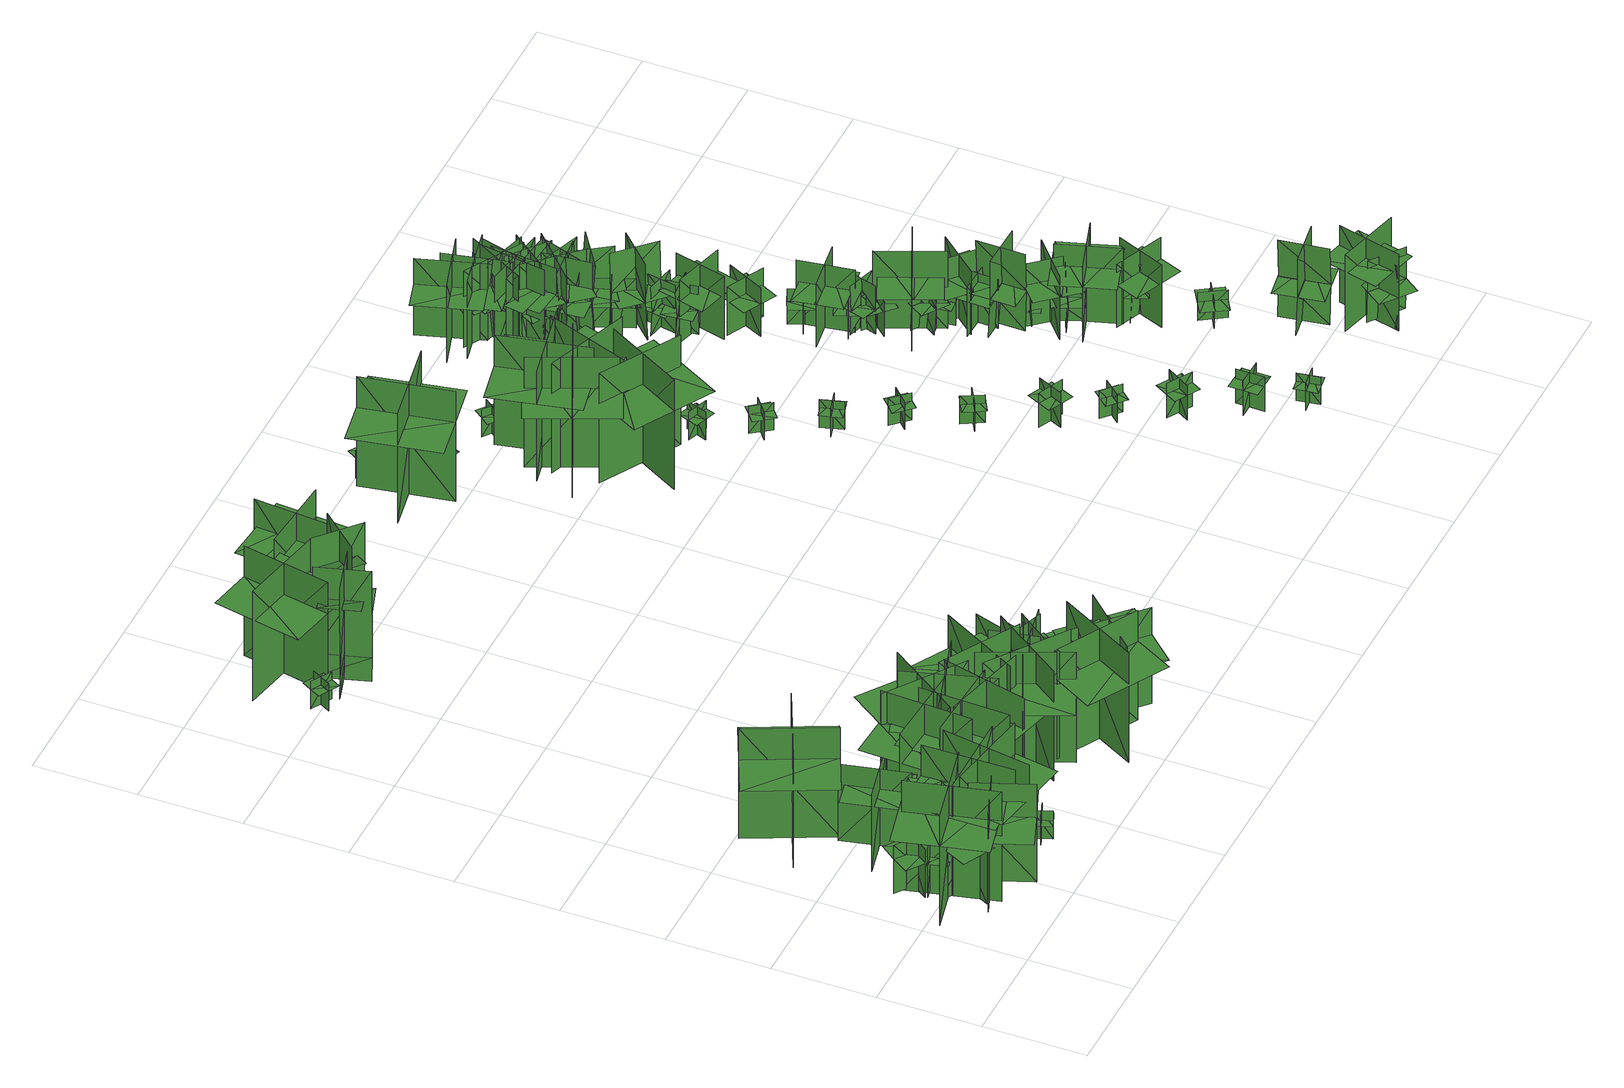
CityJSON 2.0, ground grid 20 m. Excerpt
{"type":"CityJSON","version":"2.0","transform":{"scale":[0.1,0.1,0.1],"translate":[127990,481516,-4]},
"CityObjects":{
"tree1":{"type":"SolitaryVegetationObject","geometry":[{"type":"MultiSurface","lod":"1","boundaries":[[[0,1,2]],[[0,2,3]],[[4,5,6]],[[4,6,7]],[[8,9,10]],[[8,10,11]],[[8,11,12]],[[8,12,13]]]}]},
"tree2":{"type":"SolitaryVegetationObject","geometry":[{"type":"MultiSurface","lod":"1","boundaries":[[[14,15,16]],[[14,16,17]],[[18,19,20]],[[18,20,21]],[[22,23,24]],[[22,24,25]],[[22,25,26]],[[22,26,27]]]}]},
"tree3":{"type":"SolitaryVegetationObject","geometry":[{"type":"MultiSurface","lod":"1","boundaries":[[[28,29,30]],[[28,30,31]],[[32,33,34]],[[32,34,35]],[[36,37,38]],[[36,38,39]],[[36,40,41]],[[36,41,37]]]}]},
"tree4":{"type":"SolitaryVegetationObject","geometry":[{"type":"MultiSurface","lod":"1","boundaries":[[[42,43,44]],[[42,44,45]],[[46,47,48]],[[46,48,49]],[[50,51,52]],[[50,52,53]],[[50,53,54]],[[50,54,55]]]}]},
"tree5":{"type":"SolitaryVegetationObject","geometry":[{"type":"MultiSurface","lod":"1","boundaries":[[[56,57,58]],[[56,58,59]],[[60,61,62]],[[60,62,63]],[[64,65,66]],[[64,66,67]],[[64,65,68]],[[64,68,69]]]}]},
"tree6":{"type":"SolitaryVegetationObject","geometry":[{"type":"MultiSurface","lod":"1","boundaries":[[[70,71,72]],[[70,72,73]],[[74,75,76]],[[74,76,77]],[[78,79,80]],[[78,80,81]],[[78,81,82]],[[78,82,83]]]}]},
"tree7":{"type":"SolitaryVegetationObject","geometry":[{"type":"MultiSurface","lod":"1","boundaries":[[[84,85,86]],[[84,86,87]],[[88,89,90]],[[88,90,91]],[[92,93,94]],[[92,94,95]],[[92,95,96]],[[92,96,97]]]}]},
"tree8":{"type":"SolitaryVegetationObject","geometry":[{"type":"MultiSurface","lod":"1","boundaries":[[[98,99,100]],[[98,100,101]],[[102,103,104]],[[102,104,105]],[[106,107,108]],[[106,108,109]],[[106,110,111]],[[106,111,107]]]}]},
"tree9":{"type":"SolitaryVegetationObject","geometry":[{"type":"MultiSurface","lod":"1","boundaries":[[[112,113,114]],[[112,114,115]],[[116,117,118]],[[116,118,119]],[[120,121,122]],[[120,122,123]],[[120,123,124]],[[120,124,125]]]}]},
"tree10":{"type":"SolitaryVegetationObject","geometry":[{"type":"MultiSurface","lod":"1","boundaries":[[[126,127,128]],[[126,128,129]],[[130,131,132]],[[130,132,133]],[[134,135,136]],[[134,136,137]],[[134,138,139]],[[134,139,135]]]}]},
"tree11":{"type":"SolitaryVegetationObject","geometry":[{"type":"MultiSurface","lod":"1","boundaries":[[[140,141,142]],[[140,142,143]],[[144,145,146]],[[144,146,147]],[[148,149,150]],[[148,150,151]],[[148,151,152]],[[148,152,153]]]}]},
"tree12":{"type":"SolitaryVegetationObject","geometry":[{"type":"MultiSurface","lod":"1","boundaries":[[[154,155,156]],[[154,156,157]],[[158,159,160]],[[158,160,161]],[[162,163,164]],[[162,164,165]],[[162,165,166]],[[162,166,167]]]}]},
"tree13":{"type":"SolitaryVegetationObject","geometry":[{"type":"MultiSurface","lod":"1","boundaries":[[[168,169,170]],[[168,170,171]],[[172,173,174]],[[172,174,175]],[[176,177,178]],[[176,178,179]],[[176,179,180]],[[176,180,181]]]}]},
"tree14":{"type":"SolitaryVegetationObject","geometry":[{"type":"MultiSurface","lod":"1","boundaries":[[[182,183,184]],[[182,184,185]],[[186,187,188]],[[186,188,189]],[[190,191,192]],[[190,192,193]],[[190,193,194]],[[190,194,195]]]}]},
"tree15":{"type":"SolitaryVegetationObject","geometry":[{"type":"MultiSurface","lod":"1","boundaries":[[[196,197,198]],[[196,198,199]],[[200,201,202]],[[200,202,203]],[[204,205,206]],[[204,206,207]],[[204,207,208]],[[204,208,209]]]}]},
"tree16":{"type":"SolitaryVegetationObject","geometry":[{"type":"MultiSurface","lod":"1","boundaries":[[[210,211,212]],[[210,212,213]],[[214,215,216]],[[214,216,217]],[[218,219,220]],[[218,220,221]],[[218,221,222]],[[218,222,223]]]}]},
"tree17":{"type":"SolitaryVegetationObject","geometry":[{"type":"MultiSurface","lod":"1","boundaries":[[[224,225,226]],[[224,226,227]],[[228,229,230]],[[228,230,231]],[[232,233,234]],[[232,234,235]],[[232,235,236]],[[232,236,237]]]}]},
"tree18":{"type":"SolitaryVegetationObject","geometry":[{"type":"MultiSurface","lod":"1","boundaries":[[[238,239,240]],[[238,240,241]],[[242,243,244]],[[242,244,245]],[[246,247,248]],[[246,248,249]],[[246,249,250]],[[246,250,251]]]}]},
"tree19":{"type":"SolitaryVegetationObject","geometry":[{"type":"MultiSurface","lod":"1","boundaries":[[[252,253,254]],[[252,254,255]],[[256,257,258]],[[256,258,259]],[[260,261,262]],[[260,262,263]],[[260,263,264]],[[260,264,265]]]}]},
"tree20":{"type":"SolitaryVegetationObject","geometry":[{"type":"MultiSurface","lod":"1","boundaries":[[[266,267,268]],[[266,268,269]],[[270,271,272]],[[270,272,273]],[[274,275,276]],[[274,276,277]],[[274,277,278]],[[274,278,279]]]}]},
"tree21":{"type":"SolitaryVegetationObject","geometry":[{"type":"MultiSurface","lod":"1","boundaries":[[[280,281,282]],[[280,282,283]],[[284,285,286]],[[284,286,287]],[[288,289,290]],[[288,290,291]],[[288,291,292]],[[288,292,293]]]}]},
"tree22":{"type":"SolitaryVegetationObject","geometry":[{"type":"MultiSurface","lod":"1","boundaries":[[[294,295,296]],[[294,296,297]],[[298,299,300]],[[298,300,301]],[[302,303,304]],[[302,304,305]],[[302,305,306]],[[302,306,307]]]}]},
"tree23":{"type":"SolitaryVegetationObject","geometry":[{"type":"MultiSurface","lod":"1","boundaries":[[[308,309,310]],[[308,310,311]],[[312,313,314]],[[312,314,315]],[[316,317,318]],[[316,318,319]],[[316,319,320]],[[316,320,321]]]}]},
"tree24":{"type":"SolitaryVegetationObject","geometry":[{"type":"MultiSurface","lod":"1","boundaries":[[[322,323,324]],[[322,324,325]],[[326,327,328]],[[326,328,329]],[[330,331,332]],[[330,332,333]],[[330,333,334]],[[330,334,335]]]}]},
"tree25":{"type":"SolitaryVegetationObject","geometry":[{"type":"MultiSurface","lod":"1","boundaries":[[[336,337,338]],[[336,338,339]],[[340,341,342]],[[340,342,343]],[[344,345,341]],[[344,341,340]],[[346,347,337]],[[346,337,336]],[[348,349,350]],[[348,350,351]],[[352,353,354]],[[352,354,355]]]}]},
"tree26":{"type":"SolitaryVegetationObject","geometry":[{"type":"MultiSurface","lod":"1","boundaries":[[[356,357,358]],[[356,358,359]],[[360,361,362]],[[360,362,363]],[[364,365,366]],[[364,366,367]],[[364,367,368]],[[364,368,369]]]}]},
"tree27":{"type":"SolitaryVegetationObject","geometry":[{"type":"MultiSurface","lod":"1","boundaries":[[[370,371,372]],[[370,372,373]],[[374,375,376]],[[374,376,377]],[[378,379,380]],[[378,380,381]],[[378,381,382]],[[378,382,383]]]}]},
"tree28":{"type":"SolitaryVegetationObject","geometry":[{"type":"MultiSurface","lod":"1","boundaries":[[[384,385,386]],[[384,386,387]],[[388,389,390]],[[388,390,391]],[[392,393,394]],[[392,394,395]],[[392,395,396]],[[392,396,397]]]}]},
"tree29":{"type":"SolitaryVegetationObject","geometry":[{"type":"MultiSurface","lod":"1","boundaries":[[[398,399,400]],[[398,400,401]],[[402,403,404]],[[402,404,405]],[[406,407,408]],[[406,408,409]],[[406,409,410]],[[406,410,411]]]}]},
"tree30":{"type":"SolitaryVegetationObject","geometry":[{"type":"MultiSurface","lod":"1","boundaries":[[[412,413,414]],[[412,414,415]],[[416,417,418]],[[416,418,419]],[[420,421,417]],[[420,417,416]],[[422,423,413]],[[422,413,412]],[[424,425,426]],[[424,426,427]],[[428,429,430]],[[428,430,431]]]}]},
"tree31":{"type":"SolitaryVegetationObject","geometry":[{"type":"MultiSurface","lod":"1","boundaries":[[[432,433,434]],[[432,434,435]],[[436,437,438]],[[436,438,439]],[[440,441,442]],[[440,442,443]],[[440,443,444]],[[440,444,445]]]}]},
"tree32":{"type":"SolitaryVegetationObject","geometry":[{"type":"MultiSurface","lod":"1","boundaries":[[[446,447,448]],[[446,448,449]],[[450,451,452]],[[450,452,453]],[[454,455,456]],[[454,456,457]],[[454,457,458]],[[454,458,459]]]}]},
"tree33":{"type":"SolitaryVegetationObject","geometry":[{"type":"MultiSurface","lod":"1","boundaries":[[[460,461,462]],[[460,462,463]],[[464,465,466]],[[464,466,467]],[[468,469,470]],[[468,470,471]],[[468,471,472]],[[468,472,473]]]}]},
"tree34":{"type":"SolitaryVegetationObject","geometry":[{"type":"MultiSurface","lod":"1","boundaries":[[[474,475,476]],[[474,476,477]],[[478,479,480]],[[478,480,481]],[[482,483,484]],[[482,484,485]],[[482,485,486]],[[482,486,487]]]}]},
"tree35":{"type":"SolitaryVegetationObject","geometry":[{"type":"MultiSurface","lod":"1","boundaries":[[[488,489,490]],[[488,490,491]],[[492,493,494]],[[492,494,495]],[[496,497,498]],[[496,498,499]],[[496,499,500]],[[496,500,501]]]}]},
"tree36":{"type":"SolitaryVegetationObject","geometry":[{"type":"MultiSurface","lod":"1","boundaries":[[[502,503,504]],[[502,504,505]],[[506,507,508]],[[506,508,509]],[[510,511,512]],[[510,512,513]],[[510,513,514]],[[510,514,515]]]}]},
"tree37":{"type":"SolitaryVegetationObject","geometry":[{"type":"MultiSurface","lod":"1","boundaries":[[[516,517,518]],[[516,518,519]],[[520,521,522]],[[520,522,523]],[[524,525,526]],[[524,526,527]],[[524,527,528]],[[524,528,529]]]}]},
"tree38":{"type":"SolitaryVegetationObject","geometry":[{"type":"MultiSurface","lod":"1","boundaries":[[[530,531,532]],[[530,532,533]],[[534,535,536]],[[534,536,537]],[[538,539,540]],[[538,540,541]],[[538,541,542]],[[538,542,543]]]}]},
"tree39":{"type":"SolitaryVegetationObject","geometry":[{"type":"MultiSurface","lod":"1","boundaries":[[[544,545,546]],[[544,546,547]],[[548,549,550]],[[548,550,551]],[[552,553,554]],[[552,554,555]],[[552,555,556]],[[552,556,557]]]}]},
"tree40":{"type":"SolitaryVegetationObject","geometry":[{"type":"MultiSurface","lod":"1","boundaries":[[[558,559,560]],[[558,560,561]],[[562,563,564]],[[562,564,565]],[[566,567,568]],[[566,568,569]],[[566,569,570]],[[566,570,571]]]}]},
"tree41":{"type":"SolitaryVegetationObject","geometry":[{"type":"MultiSurface","lod":"1","boundaries":[[[572,573,574]],[[572,574,575]],[[576,577,578]],[[576,578,579]],[[580,581,582]],[[580,582,583]],[[580,583,584]],[[580,584,585]]]}]},
"tree42":{"type":"SolitaryVegetationObject","geometry":[{"type":"MultiSurface","lod":"1","boundaries":[[[586,587,588]],[[586,588,589]],[[590,591,592]],[[590,592,593]],[[594,595,596]],[[594,596,597]],[[594,597,598]],[[594,598,599]]]}]},
"tree43":{"type":"SolitaryVegetationObject","geometry":[{"type":"MultiSurface","lod":"1","boundaries":[[[600,601,602]],[[600,602,603]],[[604,605,606]],[[604,606,607]],[[608,609,610]],[[608,610,611]],[[608,611,612]],[[608,612,613]]]}]},
"tree44":{"type":"SolitaryVegetationObject","geometry":[{"type":"MultiSurface","lod":"1","boundaries":[[[614,615,616]],[[614,616,617]],[[618,619,620]],[[618,620,621]],[[622,623,624]],[[622,624,625]],[[622,625,626]],[[622,626,627]]]}]},
"tree45":{"type":"SolitaryVegetationObject","geometry":[{"type":"MultiSurface","lod":"1","boundaries":[[[628,629,630]],[[628,630,631]],[[632,633,634]],[[632,634,635]],[[636,637,638]],[[636,638,639]],[[636,639,640]],[[636,640,641]]]}]},
"tree46":{"type":"SolitaryVegetationObject","geometry":[{"type":"MultiSurface","lod":"1","boundaries":[[[642,643,644]],[[642,644,645]],[[646,647,648]],[[646,648,649]],[[650,651,652]],[[650,652,653]],[[650,653,654]],[[650,654,655]]]}]},
"tree47":{"type":"SolitaryVegetationObject","geometry":[{"type":"MultiSurface","lod":"1","boundaries":[[[656,657,658]],[[656,658,659]],[[660,661,662]],[[660,662,663]],[[664,665,666]],[[664,666,667]],[[664,667,668]],[[664,668,669]]]}]},
"tree48":{"type":"SolitaryVegetationObject","geometry":[{"type":"MultiSurface","lod":"1","boundaries":[[[670,671,672]],[[670,672,673]],[[674,675,676]],[[674,676,677]],[[678,679,680]],[[678,680,681]],[[678,681,682]],[[678,682,683]]]}]},
"tree49":{"type":"SolitaryVegetationObject","geometry":[{"type":"MultiSurface","lod":"1","boundaries":[[[684,685,686]],[[684,686,687]],[[688,689,690]],[[688,690,691]],[[692,693,694]],[[692,694,695]],[[692,695,696]],[[692,696,697]]]}]},
"tree50":{"type":"SolitaryVegetationObject","geometry":[{"type":"MultiSurface","lod":"1","boundaries":[[[698,699,700]],[[698,700,701]],[[702,703,704]],[[702,704,705]],[[706,707,708]],[[706,708,709]],[[706,709,710]],[[706,710,711]]]}]},
"tree51":{"type":"SolitaryVegetationObject","geometry":[{"type":"MultiSurface","lod":"1","boundaries":[[[712,713,714]],[[712,714,715]],[[716,717,718]],[[716,718,719]],[[720,721,722]],[[720,722,723]],[[720,723,724]],[[720,724,725]]]}]},
"tree52":{"type":"SolitaryVegetationObject","geometry":[{"type":"MultiSurface","lod":"1","boundaries":[[[726,727,728]],[[726,728,729]],[[730,731,732]],[[730,732,733]],[[734,735,736]],[[734,736,737]],[[734,737,738]],[[734,738,739]]]}]},
"tree53":{"type":"SolitaryVegetationObject","geometry":[{"type":"MultiSurface","lod":"1","boundaries":[[[740,741,742]],[[740,742,743]],[[744,745,746]],[[744,746,747]],[[748,749,750]],[[748,750,751]],[[748,749,752]],[[748,752,753]]]}]},
"tree54":{"type":"SolitaryVegetationObject","geometry":[{"type":"MultiSurface","lod":"1","boundaries":[[[754,755,756]],[[754,756,757]],[[758,759,760]],[[758,760,761]],[[762,763,764]],[[762,764,765]],[[762,763,766]],[[762,766,767]]]}]},
"tree55":{"type":"SolitaryVegetationObject","geometry":[{"type":"MultiSurface","lod":"1","boundaries":[[[768,769,770]],[[768,770,771]],[[772,773,774]],[[772,774,775]],[[776,777,778]],[[776,778,779]],[[776,779,780]],[[776,780,781]]]}]},
"tree56":{"type":"SolitaryVegetationObject","geometry":[{"type":"MultiSurface","lod":"1","boundaries":[[[782,783,784]],[[782,784,785]],[[786,787,788]],[[786,788,789]],[[790,791,792]],[[790,792,793]],[[790,791,794]],[[790,794,795]]]}]},
"tree57":{"type":"SolitaryVegetationObject","geometry":[{"type":"MultiSurface","lod":"1","boundaries":[[[796,797,798]],[[796,798,799]],[[800,801,802]],[[800,802,803]],[[804,805,806]],[[804,806,807]],[[804,805,808]],[[804,808,809]]]}]},
"tree58":{"type":"SolitaryVegetationObject","geometry":[{"type":"MultiSurface","lod":"1","boundaries":[[[810,811,812]],[[810,812,813]],[[814,815,816]],[[814,816,817]],[[818,819,820]],[[818,820,821]],[[818,819,822]],[[818,822,823]]]}]},
"tree59":{"type":"SolitaryVegetationObject","geometry":[{"type":"MultiSurface","lod":"1","boundaries":[[[824,825,826]],[[824,826,827]],[[828,829,830]],[[828,830,831]],[[832,833,829]],[[832,829,828]],[[834,835,825]],[[834,825,824]],[[824,825,836]],[[824,836,837]],[[824,838,839]],[[824,839,825]]]}]},
"tree60":{"type":"SolitaryVegetationObject","geometry":[{"type":"MultiSurface","lod":"1","boundaries":[[[840,841,842]],[[840,842,843]],[[844,845,846]],[[844,846,847]],[[848,849,845]],[[848,845,844]],[[850,851,841]],[[850,841,840]],[[840,841,852]],[[840,852,853]],[[840,854,855]],[[840,855,841]]]}]},
"tree61":{"type":"SolitaryVegetationObject","geometry":[{"type":"MultiSurface","lod":"1","boundaries":[[[856,857,858]],[[856,858,859]],[[860,861,862]],[[860,862,863]],[[864,865,861]],[[864,861,860]],[[866,867,857]],[[866,857,856]],[[856,857,868]],[[856,868,869]],[[856,870,871]],[[856,871,857]]]}]},
"tree62":{"type":"SolitaryVegetationObject","geometry":[{"type":"MultiSurface","lod":"1","boundaries":[[[872,873,874]],[[872,874,875]],[[876,877,878]],[[876,878,879]],[[880,881,877]],[[880,877,876]],[[882,883,873]],[[882,873,872]],[[872,873,884]],[[872,884,885]],[[872,886,887]],[[872,887,873]]]}]},
"tree63":{"type":"SolitaryVegetationObject","geometry":[{"type":"MultiSurface","lod":"1","boundaries":[[[888,889,890]],[[888,890,891]],[[892,893,894]],[[892,894,895]],[[896,897,898]],[[896,898,899]],[[896,897,900]],[[896,900,901]]]}]},
"tree64":{"type":"SolitaryVegetationObject","geometry":[{"type":"MultiSurface","lod":"1","boundaries":[[[902,903,904]],[[902,904,905]],[[906,907,908]],[[906,908,909]],[[910,911,907]],[[910,907,906]],[[912,913,903]],[[912,903,902]],[[902,903,914]],[[902,914,915]],[[902,916,917]],[[902,917,903]]]}]},
"tree65":{"type":"SolitaryVegetationObject","geometry":[{"type":"MultiSurface","lod":"1","boundaries":[[[918,919,920]],[[918,920,921]],[[922,923,924]],[[922,924,925]],[[926,927,923]],[[926,923,922]],[[928,929,919]],[[928,919,918]],[[918,919,930]],[[918,930,931]],[[918,932,933]],[[918,933,919]]]}]},
"tree66":{"type":"SolitaryVegetationObject","geometry":[{"type":"MultiSurface","lod":"1","boundaries":[[[934,935,936]],[[934,936,937]],[[938,939,940]],[[938,940,941]],[[942,943,939]],[[942,939,938]],[[944,945,935]],[[944,935,934]],[[934,935,946]],[[934,946,947]],[[934,948,949]],[[934,949,935]]]}]},
"tree67":{"type":"SolitaryVegetationObject","geometry":[{"type":"MultiSurface","lod":"1","boundaries":[[[950,951,952]],[[950,952,953]],[[954,955,956]],[[954,956,957]],[[958,959,955]],[[958,955,954]],[[960,961,951]],[[960,951,950]],[[950,951,962]],[[950,962,963]],[[950,964,965]],[[950,965,951]]]}]},
"tree68":{"type":"SolitaryVegetationObject","geometry":[{"type":"MultiSurface","lod":"1","boundaries":[[[966,967,968]],[[966,968,969]],[[970,971,972]],[[970,972,973]],[[974,975,971]],[[974,971,970]],[[976,977,967]],[[976,967,966]],[[966,967,978]],[[966,978,979]],[[966,980,981]],[[966,981,967]]]}]},
"tree69":{"type":"SolitaryVegetationObject","geometry":[{"type":"MultiSurface","lod":"1","boundaries":[[[982,983,984]],[[982,984,985]],[[986,987,988]],[[986,988,989]],[[990,991,992]],[[990,992,993]],[[990,991,994]],[[990,994,995]]]}]},
"tree70":{"type":"SolitaryVegetationObject","geometry":[{"type":"MultiSurface","lod":"1","boundaries":[[[996,997,998]],[[996,998,999]],[[1000,1001,1002]],[[1000,1002,1003]],[[1004,1005,1001]],[[1004,1001,1000]],[[1006,1007,997]],[[1006,997,996]],[[996,997,1008]],[[996,1008,1009]],[[996,1010,1011]],[[996,1011,997]]]}]},
"tree71":{"type":"SolitaryVegetationObject","geometry":[{"type":"MultiSurface","lod":"1","boundaries":[[[1012,1013,1014]],[[1012,1014,1015]],[[1016,1017,1018]],[[1016,1018,1019]],[[1020,1021,1017]],[[1020,1017,1016]],[[1022,1023,1013]],[[1022,1013,1012]],[[1012,1013,1024]],[[1012,1024,1025]],[[1012,1026,1027]],[[1012,1027,1013]]]}]},
"tree72":{"type":"SolitaryVegetationObject","geometry":[{"type":"MultiSurface","lod":"1","boundaries":[[[1028,1029,1030]],[[1028,1030,1031]],[[1032,1033,1034]],[[1032,1034,1035]],[[1036,1037,1038]],[[1036,1038,1039]],[[1036,1037,1040]],[[1036,1040,1041]]]}]},
"tree73":{"type":"SolitaryVegetationObject","geometry":[{"type":"MultiSurface","lod":"1","boundaries":[[[1042,1043,1044]],[[1042,1044,1045]],[[1046,1047,1048]],[[1046,1048,1049]],[[1050,1051,1052]],[[1050,1052,1053]],[[1050,1051,1054]],[[1050,1054,1055]]]}]},
"tree74":{"type":"SolitaryVegetationObject","geometry":[{"type":"MultiSurface","lod":"1","boundaries":[[[1056,1057,1058]],[[1056,1058,1059]],[[1060,1061,1062]],[[1060,1062,1063]],[[1064,1065,1066]],[[1064,1066,1067]],[[1064,1065,1068]],[[1064,1068,1069]]]}]},
"tree75":{"type":"SolitaryVegetationObject","geometry":[{"type":"MultiSurface","lod":"1","boundaries":[[[1070,1071,1072]],[[1070,1072,1073]],[[1074,1075,1076]],[[1074,1076,1077]],[[1078,1079,1080]],[[1078,1080,1081]],[[1078,1079,1082]],[[1078,1082,1083]]]}]},
"tree76":{"type":"SolitaryVegetationObject","geometry":[{"type":"MultiSurface","lod":"1","boundaries":[[[1084,1085,1086]],[[1084,1086,1087]],[[1088,1089,1090]],[[1088,1090,1091]],[[1092,1093,1089]],[[1092,1089,1088]],[[1094,1095,1085]],[[1094,1085,1084]],[[1084,1085,1096]],[[1084,1096,1097]],[[1084,1098,1099]],[[1084,1099,1085]]]}]},
"tree77":{"type":"SolitaryVegetationObject","geometry":[{"type":"MultiSurface","lod":"1","boundaries":[[[1100,1101,1102]],[[1100,1102,1103]],[[1104,1105,1106]],[[1104,1106,1107]],[[1108,1109,1110]],[[1108,1110,1111]],[[1108,1109,1112]],[[1108,1112,1113]]]}]},
"tree78":{"type":"SolitaryVegetationObject","geometry":[{"type":"MultiSurface","lod":"1","boundaries":[[[1114,1115,1116]],[[1114,1116,1117]],[[1118,1119,1120]],[[1118,1120,1121]],[[1122,1123,1124]],[[1122,1124,1125]],[[1122,1123,1126]],[[1122,1126,1127]]]}]},
"tree79":{"type":"SolitaryVegetationObject","geometry":[{"type":"MultiSurface","lod":"1","boundaries":[[[1128,1129,1130]],[[1128,1130,1131]],[[1132,1133,1134]],[[1132,1134,1135]],[[1136,1137,1138]],[[1136,1138,1139]],[[1136,1137,1140]],[[1136,1140,1141]]]}]},
"tree80":{"type":"SolitaryVegetationObject","geometry":[{"type":"MultiSurface","lod":"1","boundaries":[[[1142,1143,1144]],[[1142,1144,1145]],[[1146,1147,1148]],[[1146,1148,1149]],[[1150,1151,1147]],[[1150,1147,1146]],[[1152,1153,1143]],[[1152,1143,1142]],[[1142,1143,1154]],[[1142,1154,1155]],[[1142,1156,1157]],[[1142,1157,1143]]]}]},
"tree81":{"type":"SolitaryVegetationObject","geometry":[{"type":"MultiSurface","lod":"1","boundaries":[[[1158,1159,1160]],[[1158,1160,1161]],[[1162,1163,1164]],[[1162,1164,1165]],[[1166,1167,1168]],[[1166,1168,1169]],[[1166,1167,1170]],[[1166,1170,1171]]]}]},
"tree82":{"type":"SolitaryVegetationObject","geometry":[{"type":"MultiSurface","lod":"1","boundaries":[[[1172,1173,1174]],[[1172,1174,1175]],[[1176,1177,1178]],[[1176,1178,1179]],[[1180,1181,1182]],[[1180,1182,1183]],[[1180,1181,1184]],[[1180,1184,1185]]]}]},
"tree83":{"type":"SolitaryVegetationObject","geometry":[{"type":"MultiSurface","lod":"1","boundaries":[[[1186,1187,1188]],[[1186,1188,1189]],[[1190,1191,1192]],[[1190,1192,1193]],[[1194,1195,1191]],[[1194,1191,1190]],[[1196,1197,1187]],[[1196,1187,1186]],[[1186,1187,1198]],[[1186,1198,1199]],[[1186,1200,1201]],[[1186,1201,1187]]]}]},
"tree84":{"type":"SolitaryVegetationObject","geometry":[{"type":"MultiSurface","lod":"1","boundaries":[[[1202,1203,1204]],[[1202,1204,1205]],[[1206,1207,1208]],[[1206,1208,1209]],[[1210,1211,1212]],[[1210,1212,1213]],[[1210,1211,1214]],[[1210,1214,1215]]]}]},
"tree85":{"type":"SolitaryVegetationObject","geometry":[{"type":"MultiSurface","lod":"1","boundaries":[[[1216,1217,1218]],[[1216,1218,1219]],[[1220,1221,1222]],[[1220,1222,1223]],[[1224,1225,1221]],[[1224,1221,1220]],[[1226,1227,1217]],[[1226,1217,1216]],[[1216,1217,1228]],[[1216,1228,1229]],[[1216,1230,1231]],[[1216,1231,1217]]]}]},
"tree86":{"type":"SolitaryVegetationObject","geometry":[{"type":"MultiSurface","lod":"1","boundaries":[[[1232,1233,1234]],[[1232,1234,1235]],[[1236,1237,1238]],[[1236,1238,1239]],[[1240,1241,1237]],[[1240,1237,1236]],[[1242,1243,1233]],[[1242,1233,1232]],[[1232,1233,1244]],[[1232,1244,1245]],[[1232,1246,1247]],[[1232,1247,1233]]]}]},
"tree87":{"type":"SolitaryVegetationObject","geometry":[{"type":"MultiSurface","lod":"1","boundaries":[[[1248,1249,1250]],[[1248,1250,1251]],[[1252,1253,1254]],[[1252,1254,1255]],[[1256,1257,1258]],[[1256,1258,1259]],[[1256,1257,1260]],[[1256,1260,1261]]]}]},
"tree88":{"type":"SolitaryVegetationObject","geometry":[{"type":"MultiSurface","lod":"1","boundaries":[[[1262,1263,1264]],[[1262,1264,1265]],[[1266,1267,1268]],[[1266,1268,1269]],[[1270,1271,1272]],[[1270,1272,1273]],[[1270,1273,1274]],[[1270,1274,1275]]]}]},
"tree89":{"type":"SolitaryVegetationObject","geometry":[{"type":"MultiSurface","lod":"1","boundaries":[[[1276,1277,1278]],[[1276,1278,1279]],[[1280,1281,1282]],[[1280,1282,1283]],[[1284,1285,1286]],[[1284,1286,1287]],[[1284,1287,1288]],[[1284,1288,1289]]]}]},
"tree90":{"type":"SolitaryVegetationObject","geometry":[{"type":"MultiSurface","lod":"1","boundaries":[[[1290,1291,1292]],[[1290,1292,1293]],[[1294,1295,1296]],[[1294,1296,1297]],[[1298,1299,1300]],[[1298,1300,1301]],[[1298,1299,1302]],[[1298,1302,1303]]]}]},
"tree91":{"type":"SolitaryVegetationObject","geometry":[{"type":"MultiSurface","lod":"1","boundaries":[[[1304,1305,1306]],[[1304,1306,1307]],[[1308,1309,1310]],[[1308,1310,1311]],[[1312,1313,1309]],[[1312,1309,1308]],[[1314,1315,1305]],[[1314,1305,1304]],[[1304,1305,1316]],[[1304,1316,1317]],[[1304,1318,1319]],[[1304,1319,1305]]]}]},
"tree92":{"type":"SolitaryVegetationObject","geometry":[{"type":"MultiSurface","lod":"1","boundaries":[[[1320,1321,1322]],[[1320,1322,1323]],[[1324,1325,1326]],[[1324,1326,1327]],[[1328,1329,1325]],[[1328,1325,1324]],[[1330,1331,1321]],[[1330,1321,1320]],[[1320,1321,1332]],[[1320,1332,1333]],[[1320,1334,1335]],[[1320,1335,1321]]]}]},
"tree93":{"type":"SolitaryVegetationObject","geometry":[{"type":"MultiSurface","lod":"1","boundaries":[[[1336,1337,1338]],[[1336,1338,1339]],[[1340,1341,1342]],[[1340,1342,1343]],[[1344,1345,1341]],[[1344,1341,1340]],[[1346,1347,1337]],[[1346,1337,1336]],[[1336,1337,1348]],[[1336,1348,1349]],[[1336,1350,1351]],[[1336,1351,1337]]]}]},
"tree94":{"type":"SolitaryVegetationObject","geometry":[{"type":"MultiSurface","lod":"1","boundaries":[[[1352,1353,1354]],[[1352,1354,1355]],[[1356,1357,1358]],[[1356,1358,1359]],[[1360,1361,1362]],[[1360,1362,1363]],[[1360,1364,1365]],[[1360,1365,1361]]]}]}
},
"vertices":[
[89,277,2],[129,105,2],[129,105,248],[89,277,248],[26,178,2],[199,217,2],[199,217,248],[26,178,248],[26,178,179],[46,91,179],[218,131,179],[199,217,179],[179,304,179],[6,264,179],
[82,230,6],[127,293,6],[127,293,114],[82,230,114],[133,238,6],[70,284,6],[70,284,114],[133,238,114],[133,238,84],[156,269,84],[93,315,84],[70,284,84],[47,252,84],[110,207,84],
[105,268,9],[123,204,9],[123,204,119],[105,268,119],[80,224,9],[144,241,9],[144,241,119],[80,224,119],[80,224,83],[144,241,83],[135,276,83],[71,259,83],[90,189,83],[154,206,83],
[84,202,5],[198,144,5],[198,144,176],[84,202,176],[110,124,5],[110,124,176],[168,238,176],[168,238,5],[110,124,122],[157,100,122],[204,191,122],[156,215,122],[108,239,122],[62,148,122],
[200,70,4],[141,224,4],[141,224,223],[200,70,223],[245,172,4],[91,114,4],[91,114,223],[245,172,223],[205,72,150],[146,226,150],[69,196,150],[128,43,150],[208,249,150],[267,96,150],
[106,189,6],[283,190,6],[283,190,252],[106,189,252],[189,106,6],[188,283,6],[188,283,252],[189,106,252],[189,106,183],[278,106,183],[277,283,183],[188,283,183],[100,282,183],[101,105,183],
[211,89,7],[239,264,7],[239,264,253],[211,89,253],[307,158,7],[132,186,7],[132,186,253],[307,158,253],[307,158,184],[321,245,184],[146,273,184],[132,186,184],[118,99,184],[292,70,184],
[168,432,4],[196,305,4],[196,305,176],[168,432,176],[113,345,4],[240,373,4],[240,373,176],[113,345,176],[171,421,131],[196,305,131],[246,316,131],[221,432,131],[121,410,131],[146,294,131],
[70,475,2],[231,549,2],[231,549,248],[70,475,248],[180,434,2],[106,594,2],[106,594,248],[180,434,248],[180,434,179],[261,471,179],[187,631,179],[106,594,179],[26,557,179],[100,397,179],
[309,86,14],[296,121,14],[296,121,77],[309,86,77],[321,112,14],[285,99,14],[285,99,77],[321,112,77],[321,112,56],[285,99,56],[293,79,56],[328,93,56],[314,131,56],[278,118,56],
[377,320,5],[200,329,5],[200,329,251],[377,320,251],[298,408,5],[290,231,5],[290,231,251],[298,408,251],[298,408,182],[210,412,182],[201,235,182],[290,231,182],[378,227,182],[387,404,182],
[330,350,7],[323,174,7],[323,174,253],[330,350,253],[243,271,7],[420,264,7],[420,264,253],[243,271,253],[243,271,184],[239,182,184],[416,175,184],[420,264,184],[423,352,184],[246,359,184],
[374,169,8],[417,340,8],[417,340,254],[374,169,254],[476,229,8],[304,272,8],[304,272,254],[476,229,254],[476,229,185],[497,315,185],[326,358,185],[304,272,185],[282,186,185],[454,143,185],
[404,423,6],[302,278,6],[302,278,252],[404,423,252],[288,403,6],[433,301,6],[433,301,252],[288,403,252],[288,403,183],[237,331,183],[382,229,183],[433,301,183],[484,374,183],[339,476,183],
[357,401,7],[408,232,7],[408,232,253],[357,401,253],[301,298,7],[470,349,7],[470,349,253],[301,298,253],[301,298,184],[326,213,184],[496,264,184],[470,349,184],[444,434,184],[275,382,184],
[413,370,10],[411,270,10],[411,270,148],[413,370,148],[365,324,10],[464,322,10],[464,322,148],[365,324,148],[365,324,110],[364,274,110],[463,273,110],[464,322,110],[465,372,110],[366,374,110],
[562,253,11],[399,183,11],[399,183,257],[562,253,257],[452,297,11],[522,135,11],[522,135,257],[452,297,257],[452,297,188],[371,262,188],[441,100,188],[522,135,188],[604,170,188],[534,332,188],
[153,1420,13],[131,1382,13],[131,1382,74],[153,1420,74],[124,1413,13],[163,1390,13],[163,1390,74],[124,1413,74],[124,1413,57],[113,1393,57],[152,1371,57],[163,1390,57],[174,1410,57],[135,1432,57],
[459,150,11],[562,295,11],[562,295,257],[459,150,257],[576,169,11],[431,272,11],[431,272,257],[576,169,257],[576,169,188],[627,242,188],[482,344,188],[431,272,188],[380,199,188],[524,97,188],
[446,227,6],[533,382,6],[533,382,253],[446,227,253],[560,258,6],[406,345,6],[406,345,253],[560,258,253],[560,258,184],[603,336,184],[449,422,184],[406,345,184],[362,268,184],[517,181,184],
[546,46,21],[633,201,21],[633,201,267],[546,46,267],[660,78,21],[506,164,21],[506,164,267],[660,78,267],[660,78,198],[703,155,198],[549,241,198],[506,164,198],[462,87,198],[617,0,198],
[525,157,10],[619,280,10],[619,280,225],[525,157,225],[627,170,10],[505,265,10],[505,265,225],[627,170,225],[627,170,165],[674,231,165],[552,326,165],[505,265,165],[457,203,165],[580,109,165],
[542,207,5],[591,354,5],[591,354,221],[542,207,221],[635,252,5],[488,301,5],[488,301,221],[635,252,221],[635,252,160],[659,326,160],[512,375,160],[488,301,160],[463,228,160],[610,179,160],
[646,260,5],[494,230,5],[494,230,220],[646,260,220],[560,318,5],[591,166,5],[591,166,220],[560,318,220],[560,318,160],[484,303,160],[515,151,160],[591,166,160],[666,181,160],[636,333,160],
[213,1448,60],[242,1348,60],[241,1348,255],[211,1447,255],[175,1379,60],[274,1408,60],[274,1409,255],[175,1380,255],[175,1380,8],[274,1409,8],[211,1447,8],[241,1348,8],[212,1447,155],[241,1348,155],[292,1363,174],[262,1462,174],[237,1362,186],[214,1436,186],[177,1425,196],[199,1350,196],
[291,1485,1],[117,1520,1],[117,1520,247],[291,1485,247],[226,1584,1],[191,1410,1],[191,1410,247],[226,1584,247],[226,1584,178],[140,1601,178],[104,1428,178],[191,1410,178],[277,1392,178],[313,1566,178],
[628,210,15],[615,134,15],[615,134,123],[628,210,123],[585,181,15],[662,168,15],[662,168,123],[585,181,123],[585,181,93],[579,143,93],[655,130,93],[662,168,93],[668,206,93],[592,219,93],
[625,121,17],[637,198,17],[637,198,125],[625,121,125],[667,151,17],[591,163,17],[591,163,125],[667,151,125],[667,151,95],[673,190,95],[597,201,95],[591,163,95],[585,125,95],[661,113,95],
[709,185,15],[602,73,15],[602,73,230],[709,185,230],[605,183,15],[718,77,15],[718,77,230],[605,183,230],[605,183,170],[552,127,170],[664,20,170],[718,77,170],[771,133,170],[659,239,170],
[283,1483,60],[360,1414,60],[359,1413,255],[282,1482,255],[287,1405,60],[356,1482,60],[356,1483,255],[286,1406,255],[286,1406,8],[356,1483,8],[282,1482,8],[359,1413,8],[282,1483,155],[360,1414,155],[395,1453,174],[318,1522,174],[349,1423,186],[291,1474,186],[265,1445,196],[323,1394,196],
[392,1497,10],[348,1530,10],[348,1530,87],[392,1497,87],[387,1533,10],[354,1489,10],[354,1489,87],[387,1533,87],[387,1533,66],[365,1550,66],[332,1506,66],[354,1489,66],[376,1473,66],[409,1517,66],
[366,1476,7],[379,1631,7],[379,1631,222],[366,1476,222],[445,1543,7],[291,1555,7],[291,1555,222],[445,1543,222],[445,1543,162],[451,1620,162],[297,1632,162],[291,1555,162],[285,1478,162],[439,1465,162],
[655,1479,11],[829,1510,11],[829,1510,257],[655,1479,257],[751,1411,10],[720,1585,11],[720,1585,257],[751,1411,257],[751,1411,188],[838,1427,188],[807,1601,188],[720,1585,188],[633,1570,188],[664,1396,188],
[743,1563,16],[767,1601,16],[767,1601,78],[743,1563,78],[772,1569,16],[734,1593,16],[734,1593,78],[772,1569,78],[772,1569,61],[784,1588,61],[746,1612,61],[734,1593,61],[723,1574,61],[760,1551,61],
[827,1454,19],[787,1473,19],[787,1473,80],[827,1454,80],[817,1482,19],[798,1442,19],[798,1442,80],[817,1482,80],[817,1482,63],[797,1491,63],[778,1451,63],[798,1442,63],[818,1433,63],[837,1473,63],
[881,1337,14],[951,1174,14],[951,1174,260],[881,1337,260],[837,1227,14],[1000,1297,14],[1000,1297,260],[837,1227,260],[837,1227,191],[872,1146,191],[1035,1216,191],[1000,1297,191],[964,1379,191],[802,1308,191],
[1048,1113,12],[894,1201,12],[894,1201,258],[1048,1113,258],[1017,1227,12],[930,1074,12],[930,1074,258],[1017,1227,258],[1017,1227,189],[940,1271,189],[853,1117,189],[930,1074,189],[1007,1030,189],[1094,1184,189],
[853,1301,15],[1026,1337,15],[1026,1337,261],[853,1301,261],[951,1236,15],[915,1409,15],[915,1409,261],[951,1236,261],[951,1236,192],[1038,1254,192],[1002,1427,192],[915,1409,192],[828,1391,192],[864,1218,192],
[893,1543,25],[853,1562,25],[853,1562,87],[893,1543,87],[883,1571,25],[864,1531,25],[864,1531,87],[883,1571,87],[883,1571,69],[863,1580,69],[844,1540,69],[864,1531,69],[884,1521,69],[903,1561,69],
[943,1176,14],[1005,1342,14],[1005,1342,260],[943,1176,260],[1051,1225,14],[885,1287,14],[885,1287,260],[1051,1225,260],[1051,1225,191],[1082,1308,191],[916,1369,191],[885,1287,191],[854,1204,191],[1020,1142,191],
[946,1438,23],[919,1403,23],[919,1403,84],[946,1438,84],[917,1434,23],[952,1407,23],[952,1407,84],[917,1434,84],[917,1434,67],[903,1417,67],[938,1389,67],[952,1407,67],[965,1424,67],[930,1452,67],
[979,1303,21],[986,1347,21],[986,1347,83],[979,1303,83],[1003,1320,21],[959,1327,21],[959,1327,83],[1003,1320,83],[1003,1320,65],[1006,1342,65],[963,1349,65],[959,1327,65],[956,1305,65],[999,1298,65],
[1010,1231,19],[1040,1199,19],[1040,1199,81],[1010,1231,81],[1009,1202,19],[1041,1232,19],[1041,1232,81],[1009,1202,81],[1009,1202,64],[1024,1185,64],[1056,1216,64],[1041,1232,64],[1026,1248,64],[994,1218,64],
[1060,1103,17],[1101,1088,17],[1101,1088,79],[1060,1103,79],[1072,1076,17],[1087,1118,17],[1087,1118,79],[1072,1076,79],[1072,1076,62],[1093,1069,62],[1108,1110,62],[1087,1118,62],[1066,1125,62],[1051,1084,62],
[1146,1010,17],[1112,983,17],[1112,983,78],[1146,1010,78],[1117,1014,17],[1144,979,17],[1144,979,78],[1117,1014,78],[1117,1014,61],[1100,1000,61],[1127,965,61],[1144,979,61],[1162,993,61],[1134,1028,61],
[1194,866,17],[1182,909,17],[1182,909,79],[1194,866,79],[1209,892,17],[1166,880,17],[1166,880,79],[1209,892,79],[1209,892,62],[1203,913,62],[1160,901,62],[1166,880,62],[1172,859,62],[1215,871,62],
[1233,769,19],[1265,800,19],[1265,800,80],[1233,769,80],[1262,768,19],[1232,800,19],[1232,800,80],[1262,768,80],[1262,768,63],[1278,784,63],[1247,815,63],[1232,800,63],[1216,785,63],[1246,753,63],
[1308,649,18],[1287,688,18],[1287,688,80],[1308,649,80],[1317,678,18],[1278,656,18],[1278,656,80],[1317,678,80],[1317,678,62],[1306,697,62],[1267,676,62],[1278,656,62],[1289,637,62],[1327,658,62],
[1348,523,18],[1371,573,18],[1371,573,95],[1348,523,95],[1383,535,18],[1332,558,18],[1332,558,95],[1383,535,95],[1383,535,73],[1394,560,73],[1344,583,73],[1332,558,73],[1321,533,73],[1371,510,73],
[1428,440,20],[1395,470,20],[1395,470,82],[1428,440,82],[1426,470,20],[1397,437,20],[1397,437,82],[1426,470,82],[1426,470,64],[1410,485,64],[1380,452,64],[1397,437,64],[1413,422,64],[1443,455,64],
[1443,363,20],[1490,335,20],[1490,335,97],[1443,363,97],[1452,328,20],[1480,375,20],[1480,375,97],[1452,328,97],[1452,328,75],[1476,314,75],[1504,361,75],[1480,375,75],[1456,389,75],[1428,342,75],
[1525,268,23],[1524,213,23],[1524,213,100],[1525,268,100],[1499,243,23],[1554,242,23],[1554,242,100],[1499,243,100],[1499,243,79],[1498,215,79],[1553,214,79],[1554,242,79],[1555,270,79],[1499,271,79],
[1146,1522,39],[1109,1646,39],[1109,1646,211],[1146,1522,211],[1187,1600,39],[1063,1563,39],[1063,1563,211],[1187,1600,211],[1150,1523,154],[1113,1647,154],[1051,1629,154],[1088,1505,154],[1163,1662,154],[1200,1538,154],
[1214,1562,39],[1087,1535,39],[1087,1535,212],[1214,1562,212],[1140,1609,39],[1167,1483,39],[1167,1483,212],[1140,1609,212],[1213,1566,154],[1086,1539,154],[1100,1475,154],[1226,1503,154],[1075,1590,154],[1202,1617,154],
[1576,129,27],[1569,173,27],[1569,173,88],[1576,129,88],[1593,153,27],[1550,146,27],[1550,146,88],[1593,153,88],[1593,153,71],[1590,175,71],[1546,168,71],[1550,146,71],[1553,124,71],[1597,131,71],
[1225,1488,39],[1112,1552,39],[1112,1552,211],[1225,1488,211],[1201,1573,39],[1137,1460,39],[1137,1460,211],[1201,1573,211],[1227,1492,154],[1114,1556,154],[1082,1499,154],[1195,1436,154],[1140,1601,154],[1253,1538,154],
[1182,1407,39],[1194,1536,39],[1194,1536,211],[1182,1407,211],[1250,1463,39],[1121,1476,39],[1121,1476,211],[1250,1463,211],[1186,1407,153],[1199,1535,153],[1134,1542,153],[1122,1413,153],[1251,1531,153],[1239,1402,153],
[1118,1496,39],[1246,1476,39],[1246,1476,211],[1118,1496,211],[1170,1425,39],[1190,1552,39],[1190,1552,211],[1170,1425,211],[1118,1492,154],[1245,1471,154],[1255,1535,154],[1128,1555,154],[1237,1420,154],[1110,1440,154],
[1210,1479,96],[1182,1427,96],[1209,1412,96],[1237,1464,96],[1223,1440,96],[1170,1468,96],[1169,1465,151],[1221,1437,151],[1221,1437,41],[1169,1465,41],[1208,1480,41],[1180,1428,41],[1182,1427,151],[1210,1479,151],[1184,1493,96],[1155,1441,96],
[1221,1356,125],[1212,1449,125],[1164,1444,126],[1172,1351,126],[1170,1396,125],[1263,1405,125],[1262,1410,211],[1169,1401,211],[1169,1401,40],[1262,1410,40],[1225,1356,40],[1216,1449,40],[1212,1449,211],[1221,1356,211],[1268,1360,126],[1259,1453,126],
[1193,1468,96],[1215,1413,96],[1244,1424,96],[1222,1479,96],[1231,1452,96],[1176,1430,96],[1177,1427,150],[1233,1449,150],[1233,1449,41],[1177,1427,41],[1191,1467,41],[1213,1412,41],[1215,1413,150],[1193,1468,150],[1165,1457,96],[1187,1402,96],
[1153,1512,111],[1199,1573,111],[1168,1597,111],[1121,1536,111],[1145,1564,111],[1205,1518,111],[1208,1522,181],[1147,1568,181],[1147,1568,41],[1208,1522,41],[1155,1510,41],[1202,1571,41],[1199,1573,181],[1153,1512,181],[1183,1488,111],[1230,1549,111],
[1166,1382,38],[1260,1470,38],[1260,1470,211],[1166,1382,211],[1253,1379,38],[1165,1473,38],[1165,1473,211],[1253,1379,211],[1168,1379,153],[1263,1467,153],[1218,1514,153],[1124,1426,153],[1298,1429,153],[1204,1340,153],
[1205,1558,126],[1180,1468,126],[1226,1455,126],[1251,1545,126],[1238,1503,126],[1148,1528,126],[1146,1522,212],[1236,1497,212],[1236,1497,40],[1146,1522,40],[1201,1559,40],[1176,1469,40],[1180,1468,212],[1205,1558,212],[1159,1571,126],[1134,1481,126],
[1180,1435,126],[1238,1508,126],[1200,1538,126],[1142,1465,126],[1171,1499,126],[1244,1441,126],[1248,1445,212],[1175,1503,212],[1175,1503,40],[1248,1445,40],[1183,1432,40],[1241,1505,40],[1238,1508,212],[1180,1435,212],[1217,1405,126],[1275,1478,126],
[1188,1440,125],[1276,1409,125],[1292,1455,126],[1204,1486,126],[1245,1469,125],[1214,1381,125],[1220,1379,211],[1251,1467,211],[1251,1467,40],[1220,1379,40],[1186,1437,40],[1274,1406,40],[1276,1409,211],[1188,1440,211],[1172,1396,126],[1260,1365,126],
[1227,1416,125],[1279,1339,125],[1319,1366,125],[1267,1444,125],[1290,1405,125],[1213,1353,125],[1216,1348,211],[1294,1401,211],[1294,1401,39],[1216,1348,39],[1223,1414,39],[1276,1337,39],[1279,1339,211],[1227,1416,211],[1188,1390,125],[1240,1313,125],
[1305,1192,95],[1299,1251,95],[1268,1248,95],[1274,1189,95],[1272,1217,95],[1331,1223,95],[1331,1227,149],[1272,1221,149],[1272,1221,40],[1331,1227,40],[1307,1192,40],[1301,1251,40],[1299,1251,149],[1305,1192,149],[1335,1195,95],[1329,1254,95],
[1251,1375,39],[1281,1299,39],[1281,1299,149],[1251,1375,149],[1228,1324,39],[1305,1354,39],[1305,1354,149],[1228,1324,149],[1248,1374,112],[1278,1298,112],[1317,1313,112],[1286,1389,112],[1247,1286,112],[1217,1362,112],
[1293,1230,94],[1304,1288,94],[1274,1294,94],[1263,1236,94],[1269,1263,94],[1327,1252,94],[1328,1256,148],[1270,1267,148],[1270,1267,39],[1328,1256,39],[1295,1229,39],[1307,1288,39],[1304,1288,148],[1293,1230,148],[1322,1224,94],[1334,1282,94],
[1255,1270,124],[1321,1336,124],[1287,1370,125],[1221,1305,125],[1254,1335,124],[1320,1269,124],[1324,1273,210],[1258,1339,210],[1258,1339,39],[1324,1273,39],[1258,1267,39],[1324,1333,39],[1321,1336,210],[1255,1270,210],[1289,1237,125],[1355,1303,125],
[1378,1186,37],[1276,1214,37],[1276,1214,178],[1378,1186,178],[1342,1249,37],[1315,1147,37],[1315,1147,178],[1342,1249,178],[1379,1190,131],[1277,1217,131],[1263,1166,131],[1365,1139,131],[1288,1259,131],[1390,1231,131],
[1345,1091,39],[1382,1164,39],[1382,1164,148],[1345,1091,148],[1398,1109,39],[1325,1145,39],[1325,1145,148],[1398,1109,148],[1348,1090,112],[1384,1163,112],[1348,1182,112],[1311,1108,112],[1414,1148,112],[1377,1075,112],
[1463,1006,39],[1358,991,39],[1358,991,180],[1463,1006,180],[1405,1049,39],[1421,944,39],[1421,944,180],[1405,1049,180],[1462,1010,133],[1358,994,133],[1366,942,133],[1470,957,133],[1351,1036,133],[1456,1052,133],
[1452,970,41],[1398,948,41],[1398,948,119],[1452,970,119],[1416,986,41],[1437,931,41],[1437,931,119],[1416,986,119],[1452,972,93],[1397,950,93],[1408,923,93],[1463,944,93],[1388,972,93],[1443,994,93],
[1428,910,96],[1445,966,96],[1416,975,96],[1398,919,96],[1408,946,96],[1465,928,96],[1466,931,150],[1409,949,150],[1409,949,41],[1466,931,41],[1430,909,41],[1448,966,41],[1445,966,150],[1428,910,150],[1457,901,96],[1474,957,96],
[1395,1062,40],[1418,1008,40],[1418,1008,118],[1395,1062,118],[1380,1025,40],[1434,1048,40],[1434,1048,118],[1380,1025,118],[1393,1062,92],[1416,1008,92],[1443,1019,92],[1420,1073,92],[1394,998,92],[1371,1052,92],
[1471,896,41],[1428,936,41],[1428,936,119],[1471,896,119],[1469,936,41],[1429,893,41],[1429,893,119],[1469,936,119],[1472,897,93],[1429,938,93],[1409,916,93],[1452,876,93],[1445,955,93],[1488,915,93],
[1415,835,38],[1534,885,38],[1534,885,211],[1415,835,211],[1496,802,38],[1446,922,38],[1446,922,211],[1496,802,211],[1417,832,153],[1536,882,153],[1511,941,153],[1392,891,153],[1556,833,153],[1437,783,153],
[1512,822,96],[1462,855,96],[1445,829,96],[1494,796,96],[1471,813,96],[1504,863,96],[1501,865,150],[1468,815,150],[1468,815,41],[1501,865,41],[1513,824,41],[1463,857,41],[1462,855,150],[1512,822,150],[1528,847,96],[1479,880,96],
[1499,849,41],[1506,791,41],[1506,791,119],[1499,849,119],[1474,818,41],[1532,825,41],[1532,825,119],[1474,818,119],[1497,849,93],[1504,791,93],[1533,794,93],[1526,852,93],[1480,788,93],[1473,846,93],
[1529,720,40],[1533,802,40],[1533,802,150],[1529,720,150],[1571,758,40],[1488,761,40],[1488,761,150],[1571,758,150],[1532,720,113],[1536,802,113],[1495,804,113],[1491,722,113],[1569,800,113],[1565,718,113],
[1593,721,126],[1500,723,126],[1499,675,126],[1592,673,126],[1548,675,126],[1550,769,126],[1544,769,211],[1542,675,211],[1542,675,40],[1544,769,40],[1593,725,40],[1500,727,40],[1500,723,211],[1593,721,211],[1594,768,126],[1501,770,126],
[1498,758,38],[1567,837,38],[1567,837,179],[1498,758,179],[1569,763,38],[1490,832,38],[1490,832,179],[1569,763,179],[1500,755,132],[1570,835,132],[1530,870,132],[1460,790,132],[1602,807,132],[1532,727,132],
[1554,670,73],[1586,681,73],[1581,698,73],[1549,686,73],[1564,691,73],[1575,659,73],[1577,660,104],[1566,692,104],[1566,692,42],[1577,660,42],[1555,668,42],[1587,680,42],[1586,681,104],[1554,670,104],[1560,653,73],[1592,665,73],
[1606,590,96],[1581,644,96],[1553,631,96],[1578,577,96],[1567,604,96],[1621,629,96],[1619,632,150],[1565,607,150],[1565,607,41],[1619,632,41],[1608,592,41],[1583,645,41],[1581,644,150],[1606,590,150],[1633,603,96],[1608,657,96],
[1546,611,39],[1625,680,39],[1625,680,180],[1546,611,180],[1618,606,39],[1548,686,39],[1548,686,180],[1618,606,180],[1548,608,133],[1628,678,133],[1593,718,133],[1513,648,133],[1656,646,133],[1576,576,133],
[1594,643,38],[1630,527,38],[1630,527,207],[1594,643,207],[1556,572,38],[1672,608,38],[1672,608,207],[1556,572,207],[1556,572,160],[1574,514,160],[1690,550,160],[1672,608,160],[1654,666,160],[1538,630,160],
[1687,411,41],[1687,411,103],[1715,365,103],[1715,365,41],[1722,401,41],[1722,401,103],[1678,375,103],[1678,375,41],[1729,406,83],[1715,428,83],[1660,395,83],[1674,372,83],[1688,349,83],[1743,383,83],
[1716,493,37],[1618,534,37],[1618,534,178],[1716,493,178],[1688,559,37],[1648,462,37],[1648,462,178],[1688,559,178],[1717,496,131],[1620,537,131],[1599,488,131],[1697,447,131],[1636,576,131],[1734,536,131],
[1691,538,94],[1637,514,94],[1649,486,94],[1703,510,94],[1677,499,94],[1653,554,94],[1650,552,148],[1673,498,148],[1673,498,39],[1650,552,39],[1690,540,39],[1636,516,39],[1637,514,148],[1691,538,148],[1679,565,94],[1624,542,94],
[1812,250,125],[1720,235,125],[1727,187,125],[1819,202,125],[1775,197,125],[1760,289,125],[1755,288,210],[1769,196,210],[1769,196,39],[1755,288,39],[1811,254,39],[1719,239,39],[1720,235,210],[1812,250,210],[1804,297,125],[1712,282,125],
[1861,91,109],[1800,137,109],[1776,105,109],[1837,59,109],[1809,83,109],[1854,144,109],[1851,147,179],[1805,85,179],[1805,85,39],[1851,147,39],[1863,94,39],[1801,140,39],[1800,137,179],[1861,91,179],[1884,122,109],[1823,168,109],
[1806,81,35],[1838,207,35],[1838,207,207],[1806,81,207],[1894,134,35],[1768,166,35],[1768,166,207],[1894,134,207],[1809,92,163],[1838,207,163],[1788,219,163],[1759,104,163],[1859,79,163],[1888,194,163]
]}
